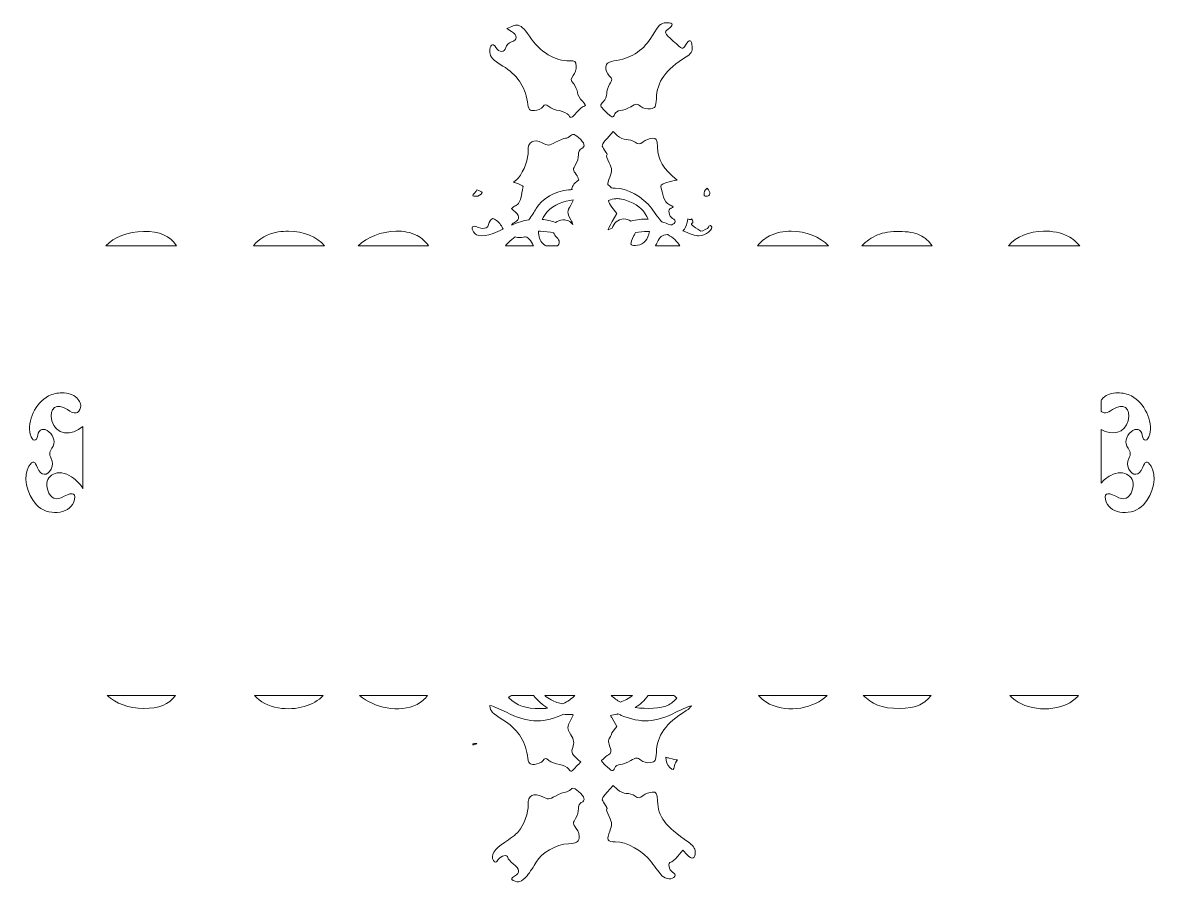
# Model space of a CAD drawing. Header units: centimetres. Extents: x -3.57 to 3.57, y -2.61 to 2.61.
# Drawn here: x -3.21 to 3.21, y -2.45 to 2.43 of the extents above; entities that cross this region are included whole.
import ezdxf

# ---------------------------------------------------------------- set-up
doc = ezdxf.new("R2010")
doc.units = ezdxf.units.CM
doc.header["$MEASUREMENT"] = 0
doc.layers.add('Layer 1', color=7, linetype='Continuous')

msp = doc.modelspace()

# ---------------------------------------------------------------- linework, layer by layer
at = {"layer": 'Layer 1', "color": 25, "lineweight": 13}
for points, knots in [([(-0.41614, 2.4133), (-0.39171, 2.4138), (-0.3715, 2.39532), (-0.34267, 2.35143), (-0.34267, 2.35143), (-0.28334, 2.26108), (-0.19612, 2.2075), (-0.11504, 2.21142), (-0.11504, 2.21142), (-0.08413, 2.21292), (-0.07917, 2.20884), (-0.07785, 2.18161), (-0.07785, 2.18161), (-0.07701, 2.16428), (-0.08428, 2.14044), (-0.09411, 2.12847), (-0.09411, 2.12847), (-0.11048, 2.10852), (-0.11034, 2.1043), (-0.09185, 2.08045), (-0.09185, 2.08045), (-0.08075, 2.06613), (-0.07109, 2.04411), (-0.07047, 2.03137), (-0.07047, 2.03137), (-0.06985, 2.01863), (-0.057, 1.99633), (-0.04217, 1.98199), (-0.04217, 1.98199), (-0.02583, 1.9662), (-0.02103, 1.95578), (-0.03013, 1.95534), (-0.03013, 1.95534), (-0.03839, 1.95494), (-0.05903, 1.93849), (-0.07575, 1.91876), (-0.07575, 1.91876), (-0.10374, 1.88573), (-0.10739, 1.88418), (-0.12031, 1.9028), (-0.12031, 1.9028), (-0.12803, 1.91393), (-0.15177, 1.92594), (-0.17315, 1.92915), (-0.17315, 1.92915), (-0.19453, 1.93236), (-0.22129, 1.94259), (-0.23262, 1.95188), (-0.23262, 1.95188), (-0.25101, 1.96697), (-0.25469, 1.96694), (-0.26725, 1.95022), (-0.26725, 1.95022), (-0.27499, 1.93992), (-0.29579, 1.93061), (-0.31362, 1.92975), (-0.31362, 1.92975), (-0.34319, 1.92832), (-0.34692, 1.93269), (-0.35457, 1.97988), (-0.35457, 1.97988), (-0.36903, 2.06912), (-0.41289, 2.1332), (-0.49292, 2.18207), (-0.49292, 2.18207), (-0.55287, 2.21868), (-0.56515, 2.23146), (-0.56654, 2.26005), (-0.56654, 2.26005), (-0.56862, 2.30308), (-0.55058, 2.3169), (-0.53222, 2.28625), (-0.53222, 2.28625), (-0.51457, 2.2568), (-0.48299, 2.25726), (-0.47667, 2.2873), (-0.47667, 2.2873), (-0.47402, 2.29989), (-0.45942, 2.31424), (-0.444, 2.31892), (-0.444, 2.31892), (-0.40911, 2.32949), (-0.40904, 2.35559), (-0.444, 2.37763), (-0.444, 2.37763), (-0.444, 2.37763), (-0.4705, 2.39449), (-0.4705, 2.39449), (-0.4705, 2.39449), (-0.4705, 2.39449), (-0.44235, 2.40638), (-0.44235, 2.40638), (-0.44235, 2.40638), (-0.43288, 2.41048), (-0.4243, 2.41314), (-0.41615, 2.41331), (-0.41615, 2.41331), (-0.41615, 2.41331), (-0.41614, 2.4133), (-0.41614, 2.4133)], [0, 0, 0, 0, 0.0384615, 0.0384615, 0.0384615, 0.0384615, 0.0769231, 0.0769231, 0.0769231, 0.0769231, 0.1153846, 0.1153846, 0.1153846, 0.1153846, 0.1538462, 0.1538462, 0.1538462, 0.1538462, 0.1923077, 0.1923077, 0.1923077, 0.1923077, 0.2307692, 0.2307692, 0.2307692, 0.2307692, 0.2692308, 0.2692308, 0.2692308, 0.2692308, 0.3076923, 0.3076923, 0.3076923, 0.3076923, 0.3461538, 0.3461538, 0.3461538, 0.3461538, 0.3846154, 0.3846154, 0.3846154, 0.3846154, 0.4230769, 0.4230769, 0.4230769, 0.4230769, 0.4615385, 0.4615385, 0.4615385, 0.4615385, 0.5, 0.5, 0.5, 0.5, 0.5384615, 0.5384615, 0.5384615, 0.5384615, 0.5769231, 0.5769231, 0.5769231, 0.5769231, 0.6153846, 0.6153846, 0.6153846, 0.6153846, 0.6538462, 0.6538462, 0.6538462, 0.6538462, 0.6923077, 0.6923077, 0.6923077, 0.6923077, 0.7307692, 0.7307692, 0.7307692, 0.7307692, 0.7692308, 0.7692308, 0.7692308, 0.7692308, 0.8076923, 0.8076923, 0.8076923, 0.8076923, 0.8461538, 0.8461538, 0.8461538, 0.8461538, 0.8846154, 0.8846154, 0.8846154, 0.8846154, 0.9230769, 0.9230769, 0.9230769, 0.9230769, 1, 1, 1, 1]), ([(0.43837, 2.4273), (0.47264, 2.4273), (0.47458, 2.41333), (0.44304, 2.39011), (0.44304, 2.39011), (0.41941, 2.37272), (0.41981, 2.37174), (0.47195, 2.32297), (0.47195, 2.32297), (0.52471, 2.27363), (0.52513, 2.27349), (0.5409, 2.29994), (0.5409, 2.29994), (0.56298, 2.33696), (0.57709, 2.33381), (0.57914, 2.29151), (0.57914, 2.29151), (0.5805, 2.2635), (0.57301, 2.25089), (0.54527, 2.23385), (0.54527, 2.23385), (0.42789, 2.16175), (0.38015, 2.09469), (0.3762, 1.99629), (0.3762, 1.99629), (0.37439, 1.95117), (0.37052, 1.94461), (0.34233, 1.93983), (0.34233, 1.93983), (0.32448, 1.93681), (0.30073, 1.94259), (0.28813, 1.95293), (0.28813, 1.95293), (0.26761, 1.96977), (0.26295, 1.96955), (0.23092, 1.95097), (0.23092, 1.95097), (0.21168, 1.93981), (0.18481, 1.93025), (0.1713, 1.92959), (0.1713, 1.92959), (0.1578, 1.92894), (0.144, 1.92024), (0.14074, 1.91032), (0.14074, 1.91032), (0.1325, 1.88527), (0.1244, 1.88751), (0.08714, 1.92553), (0.08714, 1.92553), (0.05565, 1.95765), (0.0555, 1.95944), (0.07585, 1.97973), (0.07585, 1.97973), (0.08739, 1.99123), (0.09594, 2.01187), (0.09527, 2.02565), (0.09527, 2.02565), (0.0946, 2.03942), (0.10202, 2.06317), (0.11168, 2.07849), (0.11168, 2.07849), (0.12785, 2.10412), (0.12772, 2.108), (0.10852, 2.12727), (0.10852, 2.12727), (0.09704, 2.13879), (0.08859, 2.16081), (0.09, 2.17605), (0.09, 2.17605), (0.0922, 2.1998), (0.10125, 2.20523), (0.15323, 2.21414), (0.15323, 2.21414), (0.24287, 2.22951), (0.30593, 2.27376), (0.35451, 2.3555), (0.35451, 2.3555), (0.38955, 2.41446), (0.40148, 2.42555), (0.43099, 2.42701), (0.43099, 2.42701), (0.43356, 2.42714), (0.43608, 2.42731), (0.43837, 2.42731), (0.43837, 2.42731), (0.43837, 2.42731), (0.43837, 2.4273), (0.43837, 2.4273)], [0, 0, 0, 0, 0.0434783, 0.0434783, 0.0434783, 0.0434783, 0.0869565, 0.0869565, 0.0869565, 0.0869565, 0.1304348, 0.1304348, 0.1304348, 0.1304348, 0.173913, 0.173913, 0.173913, 0.173913, 0.2173913, 0.2173913, 0.2173913, 0.2173913, 0.2608696, 0.2608696, 0.2608696, 0.2608696, 0.3043478, 0.3043478, 0.3043478, 0.3043478, 0.3478261, 0.3478261, 0.3478261, 0.3478261, 0.3913043, 0.3913043, 0.3913043, 0.3913043, 0.4347826, 0.4347826, 0.4347826, 0.4347826, 0.4782609, 0.4782609, 0.4782609, 0.4782609, 0.5217391, 0.5217391, 0.5217391, 0.5217391, 0.5652174, 0.5652174, 0.5652174, 0.5652174, 0.6086957, 0.6086957, 0.6086957, 0.6086957, 0.6521739, 0.6521739, 0.6521739, 0.6521739, 0.6956522, 0.6956522, 0.6956522, 0.6956522, 0.7391304, 0.7391304, 0.7391304, 0.7391304, 0.7826087, 0.7826087, 0.7826087, 0.7826087, 0.826087, 0.826087, 0.826087, 0.826087, 0.8695652, 0.8695652, 0.8695652, 0.8695652, 0.9130435, 0.9130435, 0.9130435, 0.9130435, 1, 1, 1, 1]), ([(0.13246, 1.81066), (0.13246, 1.81066), (0.1561, 1.78733), (0.1561, 1.78733), (0.1561, 1.78733), (0.16915, 1.77462), (0.19172, 1.76486), (0.20608, 1.76535), (0.20608, 1.76535), (0.22044, 1.76584), (0.24261, 1.75897), (0.25531, 1.7503), (0.25531, 1.7503), (0.27534, 1.73661), (0.2815, 1.73702), (0.30213, 1.75301), (0.30213, 1.75301), (0.3152, 1.76314), (0.33794, 1.77217), (0.35271, 1.77288), (0.35271, 1.77288), (0.37642, 1.77403), (0.38, 1.76803), (0.38237, 1.7238), (0.38237, 1.7238), (0.38644, 1.64782), (0.41181, 1.60136), (0.49468, 1.53592), (0.49468, 1.53592), (0.48446, 1.53584), (0.47093, 1.53273), (0.44952, 1.52674), (0.44952, 1.52674), (0.40775, 1.51505), (0.39702, 1.50723), (0.4027, 1.49257), (0.4027, 1.49257), (0.40674, 1.48214), (0.41314, 1.45855), (0.41685, 1.44018), (0.41685, 1.44018), (0.42101, 1.41956), (0.43409, 1.40268), (0.45148, 1.39607), (0.45148, 1.39607), (0.45844, 1.39342), (0.46549, 1.38902), (0.47165, 1.38403), (0.47165, 1.38403), (0.46548, 1.3791), (0.46023, 1.37588), (0.4575, 1.37575), (0.4575, 1.37575), (0.4385, 1.37483), (0.4473, 1.32969), (0.46849, 1.31914), (0.46849, 1.31914), (0.47943, 1.3137), (0.48487, 1.30322), (0.48068, 1.29565), (0.48068, 1.29565), (0.47597, 1.28713), (0.46644, 1.28264), (0.45539, 1.28165), (0.45539, 1.28165), (0.43881, 1.28899), (0.42272, 1.29511), (0.40721, 1.30002), (0.40721, 1.30002), (0.39618, 1.31157), (0.36979, 1.34551), (0.34789, 1.37635), (0.34789, 1.37635), (0.30379, 1.43846), (0.20541, 1.49375), (0.14375, 1.49077), (0.14375, 1.49077), (0.13363, 1.49028), (0.12542, 1.49072), (0.11906, 1.49228), (0.11906, 1.49228), (0.11773, 1.49873), (0.11309, 1.50281), (0.10461, 1.50749), (0.10461, 1.50749), (0.10392, 1.50787), (0.103, 1.50849), (0.1022, 1.509), (0.1022, 1.509), (0.1008, 1.51871), (0.10428, 1.53268), (0.11229, 1.55191), (0.11229, 1.55191), (0.1274, 1.58819), (0.127, 1.59607), (0.10868, 1.63456), (0.10868, 1.63456), (0.09753, 1.65799), (0.0915, 1.67742), (0.09558, 1.67762), (0.09558, 1.67762), (0.09966, 1.67781), (0.09392, 1.69044), (0.08278, 1.70577), (0.08278, 1.70577), (0.06337, 1.73248), (0.0642, 1.73542), (0.09768, 1.77231), (0.09768, 1.77231), (0.09768, 1.77231), (0.13246, 1.8107), (0.13246, 1.8107), (0.13246, 1.8107), (0.13246, 1.8107), (0.13246, 1.81066), (0.13246, 1.81066)], [0, 0, 0, 0, 0.0333333, 0.0333333, 0.0333333, 0.0333333, 0.0666667, 0.0666667, 0.0666667, 0.0666667, 0.1, 0.1, 0.1, 0.1, 0.1333333, 0.1333333, 0.1333333, 0.1333333, 0.1666667, 0.1666667, 0.1666667, 0.1666667, 0.2, 0.2, 0.2, 0.2, 0.2333333, 0.2333333, 0.2333333, 0.2333333, 0.2666667, 0.2666667, 0.2666667, 0.2666667, 0.3, 0.3, 0.3, 0.3, 0.3333333, 0.3333333, 0.3333333, 0.3333333, 0.3666667, 0.3666667, 0.3666667, 0.3666667, 0.4, 0.4, 0.4, 0.4, 0.4333333, 0.4333333, 0.4333333, 0.4333333, 0.4666667, 0.4666667, 0.4666667, 0.4666667, 0.5, 0.5, 0.5, 0.5, 0.5333333, 0.5333333, 0.5333333, 0.5333333, 0.5666667, 0.5666667, 0.5666667, 0.5666667, 0.6, 0.6, 0.6, 0.6, 0.6333333, 0.6333333, 0.6333333, 0.6333333, 0.6666667, 0.6666667, 0.6666667, 0.6666667, 0.7, 0.7, 0.7, 0.7, 0.7333333, 0.7333333, 0.7333333, 0.7333333, 0.7666667, 0.7666667, 0.7666667, 0.7666667, 0.8, 0.8, 0.8, 0.8, 0.8333333, 0.8333333, 0.8333333, 0.8333333, 0.8666667, 0.8666667, 0.8666667, 0.8666667, 0.9, 0.9, 0.9, 0.9, 0.9333333, 0.9333333, 0.9333333, 0.9333333, 1, 1, 1, 1]), ([(-0.09607, 1.79485), (-0.08849, 1.79504), (-0.0791, 1.78907), (-0.06415, 1.77633), (-0.06415, 1.77633), (-0.02895, 1.74633), (-0.02389, 1.72472), (-0.04925, 1.71355), (-0.04925, 1.71355), (-0.0588, 1.70934), (-0.06593, 1.69345), (-0.06521, 1.67847), (-0.06521, 1.67847), (-0.06449, 1.66349), (-0.07158, 1.63887), (-0.08117, 1.62367), (-0.08117, 1.62367), (-0.09713, 1.59835), (-0.09696, 1.59377), (-0.07756, 1.56706), (-0.07756, 1.56706), (-0.07134, 1.5585), (-0.06658, 1.54817), (-0.06371, 1.538), (-0.06371, 1.538), (-0.09544, 1.51003), (-0.104, 1.49891), (-0.1015, 1.4823), (-0.1015, 1.4823), (-0.10734, 1.48162), (-0.11374, 1.48114), (-0.12152, 1.48064), (-0.12152, 1.48064), (-0.1924, 1.47614), (-0.27674, 1.42773), (-0.30489, 1.37511), (-0.30489, 1.37511), (-0.31462, 1.35693), (-0.33181, 1.33109), (-0.34674, 1.31158), (-0.34674, 1.31158), (-0.37738, 1.30656), (-0.40895, 1.2963), (-0.44324, 1.28102), (-0.44324, 1.28102), (-0.44367, 1.28519), (-0.4384, 1.28975), (-0.42683, 1.29668), (-0.42683, 1.29668), (-0.39461, 1.31598), (-0.39686, 1.33612), (-0.43451, 1.36578), (-0.43451, 1.36578), (-0.43792, 1.36847), (-0.44105, 1.37137), (-0.44415, 1.37421), (-0.44415, 1.37421), (-0.43732, 1.38128), (-0.42957, 1.38729), (-0.42232, 1.39047), (-0.42232, 1.39047), (-0.40477, 1.39817), (-0.39353, 1.41638), (-0.38845, 1.44647), (-0.38845, 1.44647), (-0.38431, 1.47097), (-0.38004, 1.49493), (-0.37897, 1.49961), (-0.37897, 1.49961), (-0.3779, 1.50429), (-0.40055, 1.51457), (-0.42895, 1.52279), (-0.42895, 1.52279), (-0.43028, 1.52317), (-0.43129, 1.52348), (-0.43256, 1.52384), (-0.43256, 1.52384), (-0.42089, 1.53334), (-0.41098, 1.54245), (-0.40516, 1.54928), (-0.40516, 1.54928), (-0.37351, 1.58642), (-0.34804, 1.65764), (-0.35021, 1.70254), (-0.35021, 1.70254), (-0.35262, 1.75235), (-0.31745, 1.77175), (-0.27042, 1.74695), (-0.27042, 1.74695), (-0.23769, 1.72969), (-0.23252, 1.7301), (-0.19484, 1.75026), (-0.19484, 1.75026), (-0.17267, 1.76213), (-0.14746, 1.77225), (-0.13838, 1.77269), (-0.13838, 1.77269), (-0.1293, 1.77313), (-0.11575, 1.77982), (-0.10842, 1.7879), (-0.10842, 1.7879), (-0.10457, 1.79215), (-0.10062, 1.79471), (-0.09608, 1.79483), (-0.09608, 1.79483), (-0.09608, 1.79483), (-0.09607, 1.79485), (-0.09607, 1.79485)], [0, 0, 0, 0, 0.0357143, 0.0357143, 0.0357143, 0.0357143, 0.0714286, 0.0714286, 0.0714286, 0.0714286, 0.1071429, 0.1071429, 0.1071429, 0.1071429, 0.1428571, 0.1428571, 0.1428571, 0.1428571, 0.1785714, 0.1785714, 0.1785714, 0.1785714, 0.2142857, 0.2142857, 0.2142857, 0.2142857, 0.25, 0.25, 0.25, 0.25, 0.2857143, 0.2857143, 0.2857143, 0.2857143, 0.3214286, 0.3214286, 0.3214286, 0.3214286, 0.3571429, 0.3571429, 0.3571429, 0.3571429, 0.3928571, 0.3928571, 0.3928571, 0.3928571, 0.4285714, 0.4285714, 0.4285714, 0.4285714, 0.4642857, 0.4642857, 0.4642857, 0.4642857, 0.5, 0.5, 0.5, 0.5, 0.5357143, 0.5357143, 0.5357143, 0.5357143, 0.5714286, 0.5714286, 0.5714286, 0.5714286, 0.6071429, 0.6071429, 0.6071429, 0.6071429, 0.6428571, 0.6428571, 0.6428571, 0.6428571, 0.6785714, 0.6785714, 0.6785714, 0.6785714, 0.7142857, 0.7142857, 0.7142857, 0.7142857, 0.75, 0.75, 0.75, 0.75, 0.7857143, 0.7857143, 0.7857143, 0.7857143, 0.8214286, 0.8214286, 0.8214286, 0.8214286, 0.8571429, 0.8571429, 0.8571429, 0.8571429, 0.8928571, 0.8928571, 0.8928571, 0.8928571, 0.9285714, 0.9285714, 0.9285714, 0.9285714, 1, 1, 1, 1]), ([(-0.6397, 1.48081), (-0.62449, 1.47526), (-0.61509, 1.47117), (-0.60974, 1.4656), (-0.60974, 1.4656), (-0.61844, 1.45209), (-0.6312, 1.44407), (-0.64467, 1.44407), (-0.64467, 1.44407), (-0.66883, 1.44407), (-0.66906, 1.44545), (-0.65069, 1.46575), (-0.65069, 1.46575), (-0.64666, 1.47021), (-0.64285, 1.47548), (-0.6397, 1.4808), (-0.6397, 1.4808), (-0.6397, 1.4808), (-0.6397, 1.48081), (-0.6397, 1.48081)], [0, 0, 0, 0, 0.1666667, 0.1666667, 0.1666667, 0.1666667, 0.3333333, 0.3333333, 0.3333333, 0.3333333, 0.5, 0.5, 0.5, 0.5, 0.6666667, 0.6666667, 0.6666667, 0.6666667, 1, 1, 1, 1]), ([(0.6642, 1.48939), (0.68636, 1.46932), (0.6836, 1.44408), (0.65818, 1.44408), (0.65818, 1.44408), (0.6544, 1.44408), (0.65028, 1.44551), (0.64614, 1.44784), (0.64614, 1.44784), (0.64572, 1.46895), (0.64899, 1.47853), (0.66421, 1.48939), (0.66421, 1.48939), (0.66421, 1.48939), (0.6642, 1.48939), (0.6642, 1.48939)], [0, 0, 0, 0, 0.2, 0.2, 0.2, 0.2, 0.4, 0.4, 0.4, 0.4, 0.6, 0.6, 0.6, 0.6, 1, 1, 1, 1]), ([(-0.09426, 1.4233), (-0.09686, 1.41473), (-0.10152, 1.40532), (-0.10841, 1.39364), (-0.10841, 1.39364), (-0.13099, 1.35537), (-0.13081, 1.35427), (-0.10796, 1.31024), (-0.10796, 1.31024), (-0.10326, 1.30118), (-0.0992, 1.29239), (-0.09607, 1.2848), (-0.09607, 1.2848), (-0.11029, 1.3022), (-0.13012, 1.31181), (-0.15313, 1.31069), (-0.15313, 1.31069), (-0.17063, 1.30984), (-0.18458, 1.30418), (-0.19438, 1.29548), (-0.19438, 1.29548), (-0.22106, 1.30465), (-0.2463, 1.31084), (-0.27101, 1.31355), (-0.27101, 1.31355), (-0.26325, 1.32835), (-0.25341, 1.34298), (-0.24135, 1.35691), (-0.24135, 1.35691), (-0.20803, 1.3954), (-0.14507, 1.42066), (-0.09426, 1.4233)], [0, 0, 0, 0, 0.1111111, 0.1111111, 0.1111111, 0.1111111, 0.2222222, 0.2222222, 0.2222222, 0.2222222, 0.3333333, 0.3333333, 0.3333333, 0.3333333, 0.4444444, 0.4444444, 0.4444444, 0.4444444, 0.5555556, 0.5555556, 0.5555556, 0.5555556, 0.6666667, 0.6666667, 0.6666667, 0.6666667, 0.7777778, 0.7777778, 0.7777778, 0.7777778, 1, 1, 1, 1]), ([(0.15595, 1.43082), (0.17606, 1.43028), (0.19837, 1.42431), (0.22671, 1.41306), (0.22671, 1.41306), (0.27615, 1.39343), (0.31259, 1.35667), (0.32908, 1.31475), (0.32908, 1.31475), (0.29698, 1.31639), (0.26505, 1.31242), (0.23107, 1.30286), (0.23107, 1.30286), (0.21975, 1.31201), (0.20698, 1.31634), (0.19283, 1.31566), (0.19283, 1.31566), (0.15614, 1.31388), (0.13385, 1.29204), (0.12569, 1.26312), (0.12569, 1.26312), (0.11295, 1.25815), (0.1044, 1.25514), (0.10341, 1.25514), (0.10341, 1.25514), (0.10137, 1.25514), (0.11122, 1.27554), (0.12539, 1.30076), (0.12539, 1.30076), (0.12539, 1.30076), (0.15143, 1.34683), (0.15143, 1.34683), (0.15143, 1.34683), (0.15143, 1.34683), (0.12463, 1.38266), (0.12463, 1.38266), (0.12463, 1.38266), (0.11272, 1.39877), (0.10656, 1.409), (0.10491, 1.41969), (0.10491, 1.41969), (0.11938, 1.4262), (0.13301, 1.42994), (0.14752, 1.43068), (0.14752, 1.43068), (0.15032, 1.43081), (0.15308, 1.43092), (0.15595, 1.43084), (0.15595, 1.43084), (0.15595, 1.43084), (0.15595, 1.43082), (0.15595, 1.43082)], [0, 0, 0, 0, 0.0714286, 0.0714286, 0.0714286, 0.0714286, 0.1428571, 0.1428571, 0.1428571, 0.1428571, 0.2142857, 0.2142857, 0.2142857, 0.2142857, 0.2857143, 0.2857143, 0.2857143, 0.2857143, 0.3571429, 0.3571429, 0.3571429, 0.3571429, 0.4285714, 0.4285714, 0.4285714, 0.4285714, 0.5, 0.5, 0.5, 0.5, 0.5714286, 0.5714286, 0.5714286, 0.5714286, 0.6428571, 0.6428571, 0.6428571, 0.6428571, 0.7142857, 0.7142857, 0.7142857, 0.7142857, 0.7857143, 0.7857143, 0.7857143, 0.7857143, 0.8571429, 0.8571429, 0.8571429, 0.8571429, 1, 1, 1, 1]), ([(-0.55012, 1.31882), (-0.54684, 1.31706), (-0.54354, 1.31555), (-0.54003, 1.31415), (-0.54003, 1.31415), (-0.52507, 1.30819), (-0.50616, 1.28804), (-0.49803, 1.26929), (-0.49803, 1.26929), (-0.49633, 1.26537), (-0.49405, 1.26156), (-0.49141, 1.25785), (-0.49141, 1.25785), (-0.57531, 1.21774), (-0.62822, 1.20979), (-0.65219, 1.23376), (-0.65219, 1.23376), (-0.67449, 1.25606), (-0.67019, 1.28276), (-0.64587, 1.27245), (-0.64587, 1.27245), (-0.6063, 1.25567), (-0.57873, 1.26036), (-0.57391, 1.28464), (-0.57391, 1.28464), (-0.57048, 1.30192), (-0.56347, 1.31268), (-0.55012, 1.31881), (-0.55012, 1.31881), (-0.55012, 1.31881), (-0.55012, 1.31882), (-0.55012, 1.31882)], [0, 0, 0, 0, 0.1111111, 0.1111111, 0.1111111, 0.1111111, 0.2222222, 0.2222222, 0.2222222, 0.2222222, 0.3333333, 0.3333333, 0.3333333, 0.3333333, 0.4444444, 0.4444444, 0.4444444, 0.4444444, 0.5555556, 0.5555556, 0.5555556, 0.5555556, 0.6666667, 0.6666667, 0.6666667, 0.6666667, 0.7777778, 0.7777778, 0.7777778, 0.7777778, 1, 1, 1, 1]), ([(0.57537, 1.31626), (0.60734, 1.27408), (0.52675, 1.3088), (0.62851, 1.24716), (0.62851, 1.24716), (0.63966, 1.24716), (0.66867, 1.26147), (0.67157, 1.26959), (0.67157, 1.26959), (0.67447, 1.27771), (0.68099, 1.28074), (0.68617, 1.27591), (0.68617, 1.27591), (0.70362, 1.25963), (0.6537, 1.21961), (0.61601, 1.21961), (0.61601, 1.21961), (0.60099, 1.21961), (0.56475, 1.23153), (0.52598, 1.24836), (0.52598, 1.24836), (0.53926, 1.25934), (0.54693, 1.27539), (0.55082, 1.29834), (0.55082, 1.29834), (0.55199, 1.30525), (0.55334, 1.31095), (0.55519, 1.31565), (0.55519, 1.31565), (0.56854, 1.31204), (0.57863, 1.31097), (0.57536, 1.31625), (0.57536, 1.31625), (0.57536, 1.31625), (0.57537, 1.31626), (0.57537, 1.31626)], [0, 0, 0, 0, 0.1, 0.1, 0.1, 0.1, 0.2, 0.2, 0.2, 0.2, 0.3, 0.3, 0.3, 0.3, 0.4, 0.4, 0.4, 0.4, 0.5, 0.5, 0.5, 0.5, 0.6, 0.6, 0.6, 0.6, 0.7, 0.7, 0.7, 0.7, 0.8, 0.8, 0.8, 0.8, 1, 1, 1, 1]), ([(-2.52832, 1.24519), (-2.43685, 1.24571), (-2.37887, 1.22072), (-2.34104, 1.16374), (-2.34104, 1.16374), (-2.34104, 1.16374), (-2.7427, 1.16374), (-2.7427, 1.16374), (-2.7427, 1.16374), (-2.69492, 1.21311), (-2.61637, 1.24468), (-2.52832, 1.24519)], [0, 0, 0, 0, 0.25, 0.25, 0.25, 0.25, 0.5, 0.5, 0.5, 0.5, 1, 1, 1, 1]), ([(-1.70814, 1.24655), (-1.62128, 1.24642), (-1.5453, 1.21426), (-1.5037, 1.16375), (-1.5037, 1.16375), (-1.5037, 1.16375), (-1.90611, 1.16375), (-1.90611, 1.16375), (-1.90611, 1.16375), (-1.87501, 1.20396), (-1.82576, 1.23253), (-1.76565, 1.24203), (-1.76565, 1.24203), (-1.74612, 1.24512), (-1.7269, 1.24658), (-1.70814, 1.24655)], [0, 0, 0, 0, 0.2, 0.2, 0.2, 0.2, 0.4, 0.4, 0.4, 0.4, 0.6, 0.6, 0.6, 0.6, 1, 1, 1, 1]), ([(-1.09992, 1.24701), (-1.05708, 1.24813), (-1.01508, 1.24052), (-0.97903, 1.22202), (-0.97903, 1.22202), (-0.95145, 1.20787), (-0.93005, 1.18727), (-0.91475, 1.16376), (-0.91475, 1.16376), (-0.91475, 1.16376), (-1.3137, 1.16376), (-1.3137, 1.16376), (-1.3137, 1.16376), (-1.26285, 1.2123), (-1.18001, 1.24492), (-1.09992, 1.24701)], [0, 0, 0, 0, 0.2, 0.2, 0.2, 0.2, 0.4, 0.4, 0.4, 0.4, 0.6, 0.6, 0.6, 0.6, 1, 1, 1, 1]), ([(-0.28004, 1.24595), (-0.2543, 1.24606), (-0.22933, 1.24294), (-0.20567, 1.23707), (-0.20567, 1.23707), (-0.20212, 1.22884), (-0.19667, 1.22056), (-0.18896, 1.21283), (-0.18896, 1.21283), (-0.16867, 1.19248), (-0.17121, 1.17422), (-0.18459, 1.16375), (-0.18459, 1.16375), (-0.18459, 1.16375), (-0.24948, 1.16375), (-0.24948, 1.16375), (-0.24948, 1.16375), (-0.25502, 1.16677), (-0.26041, 1.17049), (-0.26559, 1.17519), (-0.26559, 1.17519), (-0.28429, 1.19216), (-0.29241, 1.21742), (-0.29088, 1.2458), (-0.29088, 1.2458), (-0.28731, 1.24588), (-0.28377, 1.24593), (-0.28004, 1.24596), (-0.28004, 1.24596), (-0.28004, 1.24596), (-0.28004, 1.24595), (-0.28004, 1.24595)], [0, 0, 0, 0, 0.1111111, 0.1111111, 0.1111111, 0.1111111, 0.2222222, 0.2222222, 0.2222222, 0.2222222, 0.3333333, 0.3333333, 0.3333333, 0.3333333, 0.4444444, 0.4444444, 0.4444444, 0.4444444, 0.5555556, 0.5555556, 0.5555556, 0.5555556, 0.6666667, 0.6666667, 0.6666667, 0.6666667, 0.7777778, 0.7777778, 0.7777778, 0.7777778, 1, 1, 1, 1]), ([(0.32637, 1.24474), (0.32999, 1.24476), (0.33361, 1.24463), (0.33721, 1.24458), (0.33721, 1.24458), (0.33637, 1.23938), (0.33527, 1.23422), (0.33375, 1.22907), (0.33375, 1.22907), (0.32184, 1.18872), (0.29531, 1.16684), (0.25607, 1.16494), (0.25607, 1.16494), (0.22647, 1.16351), (0.2251, 1.17465), (0.24899, 1.2214), (0.24899, 1.2214), (0.25278, 1.22881), (0.25562, 1.23453), (0.25772, 1.23962), (0.25772, 1.23962), (0.27918, 1.24284), (0.30291, 1.24458), (0.32637, 1.24474)], [0, 0, 0, 0, 0.1428571, 0.1428571, 0.1428571, 0.1428571, 0.2857143, 0.2857143, 0.2857143, 0.2857143, 0.4285714, 0.4285714, 0.4285714, 0.4285714, 0.5714286, 0.5714286, 0.5714286, 0.5714286, 0.7142857, 0.7142857, 0.7142857, 0.7142857, 1, 1, 1, 1]), ([(0.43958, 1.22712), (0.43985, 1.22714), (0.44021, 1.2271), (0.44048, 1.22712), (0.44048, 1.22712), (0.47026, 1.21143), (0.49338, 1.18905), (0.50973, 1.16374), (0.50973, 1.16374), (0.50973, 1.16374), (0.37062, 1.16374), (0.37062, 1.16374), (0.37062, 1.16374), (0.37447, 1.1702), (0.37812, 1.17689), (0.38131, 1.18331), (0.38131, 1.18331), (0.39789, 1.21668), (0.40532, 1.22402), (0.43957, 1.22712), (0.43957, 1.22712), (0.43957, 1.22712), (0.43958, 1.22712), (0.43958, 1.22712)], [0, 0, 0, 0, 0.1428571, 0.1428571, 0.1428571, 0.1428571, 0.2857143, 0.2857143, 0.2857143, 0.2857143, 0.4285714, 0.4285714, 0.4285714, 0.4285714, 0.5714286, 0.5714286, 0.5714286, 0.5714286, 0.7142857, 0.7142857, 0.7142857, 0.7142857, 1, 1, 1, 1]), ([(1.14008, 1.24701), (1.22298, 1.2472), (1.30457, 1.21487), (1.35055, 1.16376), (1.35055, 1.16376), (1.35055, 1.16376), (0.94919, 1.16376), (0.94919, 1.16376), (0.94919, 1.16376), (0.96663, 1.18649), (0.98945, 1.2064), (1.01769, 1.22006), (1.01769, 1.22006), (1.05591, 1.23856), (1.09815, 1.24691), (1.14009, 1.24701), (1.14009, 1.24701), (1.14009, 1.24701), (1.14008, 1.24701), (1.14008, 1.24701)], [0, 0, 0, 0, 0.1666667, 0.1666667, 0.1666667, 0.1666667, 0.3333333, 0.3333333, 0.3333333, 0.3333333, 0.5, 0.5, 0.5, 0.5, 0.6666667, 0.6666667, 0.6666667, 0.6666667, 1, 1, 1, 1]), ([(1.75236, 1.24535), (1.79726, 1.24498), (1.84113, 1.2378), (1.86934, 1.22397), (1.86934, 1.22397), (1.89894, 1.20946), (1.92179, 1.1881), (1.93799, 1.16375), (1.93799, 1.16375), (1.93799, 1.16375), (1.54039, 1.16375), (1.54039, 1.16375), (1.54039, 1.16375), (1.56405, 1.1892), (1.59476, 1.21137), (1.62966, 1.22593), (1.62966, 1.22593), (1.66165, 1.23927), (1.70746, 1.24572), (1.75236, 1.24535)], [0, 0, 0, 0, 0.1666667, 0.1666667, 0.1666667, 0.1666667, 0.3333333, 0.3333333, 0.3333333, 0.3333333, 0.5, 0.5, 0.5, 0.5, 0.6666667, 0.6666667, 0.6666667, 0.6666667, 1, 1, 1, 1]), ([(2.56878, 1.24731), (2.61782, 1.24829), (2.66769, 1.23867), (2.70999, 1.2169), (2.70999, 1.2169), (2.73379, 1.20466), (2.75659, 1.18543), (2.77503, 1.16376), (2.77503, 1.16376), (2.77503, 1.16376), (2.37171, 1.16376), (2.37171, 1.16376), (2.37171, 1.16376), (2.4116, 1.21589), (2.48908, 1.24572), (2.56878, 1.24731)], [0, 0, 0, 0, 0.2, 0.2, 0.2, 0.2, 0.4, 0.4, 0.4, 0.4, 0.6, 0.6, 0.6, 0.6, 1, 1, 1, 1]), ([(-0.36615, 1.21478), (-0.35264, 1.21512), (-0.34281, 1.20446), (-0.32595, 1.17504), (-0.32595, 1.17504), (-0.32369, 1.1711), (-0.32136, 1.16738), (-0.31902, 1.16375), (-0.31902, 1.16375), (-0.31902, 1.16375), (-0.4792, 1.16375), (-0.4792, 1.16375), (-0.4792, 1.16375), (-0.47426, 1.16962), (-0.4691, 1.17542), (-0.46324, 1.18106), (-0.46324, 1.18106), (-0.4495, 1.19431), (-0.43625, 1.20502), (-0.42259, 1.21373), (-0.42259, 1.21373), (-0.40606, 1.2094), (-0.38961, 1.20862), (-0.37622, 1.21283), (-0.37622, 1.21283), (-0.37258, 1.21397), (-0.36925, 1.21471), (-0.36613, 1.21479), (-0.36613, 1.21479), (-0.36613, 1.21479), (-0.36615, 1.21478), (-0.36615, 1.21478)], [0, 0, 0, 0, 0.1111111, 0.1111111, 0.1111111, 0.1111111, 0.2222222, 0.2222222, 0.2222222, 0.2222222, 0.3333333, 0.3333333, 0.3333333, 0.3333333, 0.4444444, 0.4444444, 0.4444444, 0.4444444, 0.5555556, 0.5555556, 0.5555556, 0.5555556, 0.6666667, 0.6666667, 0.6666667, 0.6666667, 0.7777778, 0.7777778, 0.7777778, 0.7777778, 1, 1, 1, 1]), ([(-2.99005, 0.33121), (-2.95692, 0.33121), (-2.92576, 0.32157), (-2.90695, 0.30276), (-2.90695, 0.30276), (-2.88751, 0.28332), (-2.88091, 0.26641), (-2.88557, 0.24856), (-2.88557, 0.24856), (-2.89539, 0.211), (-2.91869, 0.20716), (-2.95949, 0.23622), (-2.95949, 0.23622), (-3.01856, 0.27828), (-3.06576, 0.24459), (-3.04786, 0.17329), (-3.04786, 0.17329), (-3.02785, 0.09358), (-2.93573, 0.08298), (-2.87232, 0.14137), (-2.87232, 0.14137), (-2.87232, 0.14137), (-2.87232, -0.21272), (-2.87232, -0.21272), (-2.87232, -0.21272), (-2.88804, -0.18256), (-2.91482, -0.15529), (-2.94925, -0.13669), (-2.94925, -0.13669), (-3.02551, -0.0955), (-3.09813, -0.14541), (-3.07134, -0.22055), (-3.07134, -0.22055), (-3.05346, -0.27071), (-3.02605, -0.28069), (-2.97755, -0.25457), (-2.97755, -0.25457), (-2.92638, -0.22701), (-2.90569, -0.23979), (-2.92395, -0.28784), (-2.92395, -0.28784), (-2.95068, -0.35814), (-3.07459, -0.36763), (-3.13442, -0.30395), (-3.13442, -0.30395), (-3.1916, -0.24308), (-3.21293, -0.13523), (-3.17778, -0.08505), (-3.17778, -0.08505), (-3.15343, -0.05029), (-3.14483, -0.0519), (-3.12885, -0.09423), (-3.12885, -0.09423), (-3.11189, -0.13916), (-3.07142, -0.14239), (-3.05222, -0.10025), (-3.05222, -0.10025), (-3.04212, -0.07808), (-3.04226, -0.06315), (-3.05252, -0.04063), (-3.05252, -0.04063), (-3.06355, -0.01642), (-3.06261, -0.00519), (-3.04755, 0.01778), (-3.04755, 0.01778), (-3.02665, 0.04967), (-3.03263, 0.08195), (-3.06486, 0.11112), (-3.06486, 0.11112), (-3.09117, 0.13493), (-3.12254, 0.12521), (-3.12749, 0.0917), (-3.12749, 0.0917), (-3.13345, 0.05136), (-3.15871, 0.05438), (-3.16994, 0.09682), (-3.16994, 0.09682), (-3.1895, 0.17074), (-3.13939, 0.27547), (-3.06621, 0.31331), (-3.06621, 0.31331), (-3.04278, 0.32543), (-3.0158, 0.33122), (-2.99003, 0.33123), (-2.99003, 0.33123), (-2.99003, 0.33123), (-2.99005, 0.33121), (-2.99005, 0.33121)], [0, 0, 0, 0, 0.0434783, 0.0434783, 0.0434783, 0.0434783, 0.0869565, 0.0869565, 0.0869565, 0.0869565, 0.1304348, 0.1304348, 0.1304348, 0.1304348, 0.173913, 0.173913, 0.173913, 0.173913, 0.2173913, 0.2173913, 0.2173913, 0.2173913, 0.2608696, 0.2608696, 0.2608696, 0.2608696, 0.3043478, 0.3043478, 0.3043478, 0.3043478, 0.3478261, 0.3478261, 0.3478261, 0.3478261, 0.3913043, 0.3913043, 0.3913043, 0.3913043, 0.4347826, 0.4347826, 0.4347826, 0.4347826, 0.4782609, 0.4782609, 0.4782609, 0.4782609, 0.5217391, 0.5217391, 0.5217391, 0.5217391, 0.5652174, 0.5652174, 0.5652174, 0.5652174, 0.6086957, 0.6086957, 0.6086957, 0.6086957, 0.6521739, 0.6521739, 0.6521739, 0.6521739, 0.6956522, 0.6956522, 0.6956522, 0.6956522, 0.7391304, 0.7391304, 0.7391304, 0.7391304, 0.7826087, 0.7826087, 0.7826087, 0.7826087, 0.826087, 0.826087, 0.826087, 0.826087, 0.8695652, 0.8695652, 0.8695652, 0.8695652, 0.9130435, 0.9130435, 0.9130435, 0.9130435, 1, 1, 1, 1]), ([(2.99061, 0.33121), (3.01637, 0.33121), (3.04336, 0.32541), (3.06679, 0.31329), (3.06679, 0.31329), (3.13996, 0.27545), (3.19023, 0.17072), (3.17067, 0.0968), (3.17067, 0.0968), (3.15944, 0.05436), (3.13418, 0.05134), (3.12822, 0.09168), (3.12822, 0.09168), (3.12327, 0.12519), (3.09175, 0.13491), (3.06544, 0.1111), (3.06544, 0.1111), (3.0332, 0.08193), (3.02723, 0.04965), (3.04813, 0.01776), (3.04813, 0.01776), (3.06318, -0.00522), (3.06413, -0.01645), (3.0531, -0.04065), (3.0531, -0.04065), (3.04284, -0.06317), (3.04285, -0.0781), (3.05294, -0.10027), (3.05294, -0.10027), (3.07214, -0.14241), (3.11261, -0.13917), (3.12957, -0.09425), (3.12957, -0.09425), (3.14555, -0.05191), (3.15415, -0.05031), (3.1785, -0.08507), (3.1785, -0.08507), (3.21365, -0.13525), (3.19218, -0.2431), (3.13499, -0.30397), (3.13499, -0.30397), (3.07517, -0.36765), (2.9514, -0.35816), (2.92467, -0.28786), (2.92467, -0.28786), (2.9064, -0.23981), (2.92695, -0.22703), (2.97811, -0.25459), (2.97811, -0.25459), (3.02661, -0.28071), (3.05402, -0.27073), (3.0719, -0.22057), (3.0719, -0.22057), (3.09868, -0.14543), (3.02607, -0.09553), (2.94981, -0.13671), (2.94981, -0.13671), (2.92832, -0.14832), (2.90987, -0.16341), (2.89516, -0.18037), (2.89516, -0.18037), (2.89516, -0.18037), (2.89516, 0.12434), (2.89516, 0.12434), (2.89516, 0.12434), (2.95608, 0.08617), (3.0308, 0.10246), (3.04857, 0.17327), (3.04857, 0.17327), (3.06646, 0.24457), (3.01927, 0.27826), (2.9602, 0.2362), (2.9602, 0.2362), (2.92878, 0.21383), (2.90767, 0.21104), (2.89516, 0.22807), (2.89516, 0.22807), (2.89516, 0.22807), (2.89516, 0.28814), (2.89516, 0.28814), (2.89516, 0.28814), (2.8985, 0.29288), (2.90263, 0.29772), (2.90766, 0.30274), (2.90766, 0.30274), (2.92647, 0.32155), (2.95749, 0.3312), (2.99061, 0.33119), (2.99061, 0.33119), (2.99061, 0.33119), (2.99061, 0.33121), (2.99061, 0.33121)], [0, 0, 0, 0, 0.0416667, 0.0416667, 0.0416667, 0.0416667, 0.0833333, 0.0833333, 0.0833333, 0.0833333, 0.125, 0.125, 0.125, 0.125, 0.1666667, 0.1666667, 0.1666667, 0.1666667, 0.2083333, 0.2083333, 0.2083333, 0.2083333, 0.25, 0.25, 0.25, 0.25, 0.2916667, 0.2916667, 0.2916667, 0.2916667, 0.3333333, 0.3333333, 0.3333333, 0.3333333, 0.375, 0.375, 0.375, 0.375, 0.4166667, 0.4166667, 0.4166667, 0.4166667, 0.4583333, 0.4583333, 0.4583333, 0.4583333, 0.5, 0.5, 0.5, 0.5, 0.5416667, 0.5416667, 0.5416667, 0.5416667, 0.5833333, 0.5833333, 0.5833333, 0.5833333, 0.625, 0.625, 0.625, 0.625, 0.6666667, 0.6666667, 0.6666667, 0.6666667, 0.7083333, 0.7083333, 0.7083333, 0.7083333, 0.75, 0.75, 0.75, 0.75, 0.7916667, 0.7916667, 0.7916667, 0.7916667, 0.8333333, 0.8333333, 0.8333333, 0.8333333, 0.875, 0.875, 0.875, 0.875, 0.9166667, 0.9166667, 0.9166667, 0.9166667, 1, 1, 1, 1]), ([(-2.73457, -1.38293), (-2.73457, -1.38293), (-2.34676, -1.38293), (-2.34676, -1.38293), (-2.34676, -1.38293), (-2.38465, -1.43422), (-2.44128, -1.4569), (-2.52832, -1.4564), (-2.52832, -1.4564), (-2.61153, -1.45592), (-2.68629, -1.42771), (-2.73457, -1.38293)], [0, 0, 0, 0, 0.25, 0.25, 0.25, 0.25, 0.5, 0.5, 0.5, 0.5, 1, 1, 1, 1]), ([(-1.89963, -1.38293), (-1.89963, -1.38293), (-1.51061, -1.38293), (-1.51061, -1.38293), (-1.51061, -1.38293), (-1.56317, -1.43936), (-1.66051, -1.46985), (-1.76564, -1.45324), (-1.76564, -1.45324), (-1.82172, -1.44438), (-1.86837, -1.41897), (-1.89963, -1.38293)], [0, 0, 0, 0, 0.25, 0.25, 0.25, 0.25, 0.5, 0.5, 0.5, 0.5, 1, 1, 1, 1]), ([(-1.30482, -1.38293), (-1.30482, -1.38293), (-0.92032, -1.38293), (-0.92032, -1.38293), (-0.92032, -1.38293), (-0.9351, -1.40308), (-0.95464, -1.42069), (-0.97903, -1.43321), (-0.97903, -1.43321), (-1.07873, -1.48438), (-1.22451, -1.45205), (-1.30482, -1.38293)], [0, 0, 0, 0, 0.25, 0.25, 0.25, 0.25, 0.5, 0.5, 0.5, 0.5, 1, 1, 1, 1]), ([(-0.44158, -1.38293), (-0.44158, -1.38293), (-0.31949, -1.38293), (-0.31949, -1.38293), (-0.31949, -1.38293), (-0.29555, -1.41245), (-0.26844, -1.43669), (-0.23985, -1.45474), (-0.23985, -1.45474), (-0.25302, -1.45644), (-0.2664, -1.45736), (-0.28005, -1.4573), (-0.28005, -1.4573), (-0.36773, -1.45694), (-0.41136, -1.44185), (-0.46176, -1.39377), (-0.46176, -1.39377), (-0.45645, -1.38938), (-0.45034, -1.38576), (-0.444, -1.38383), (-0.444, -1.38383), (-0.44315, -1.38357), (-0.4424, -1.3832), (-0.44159, -1.38293), (-0.44159, -1.38293), (-0.44159, -1.38293), (-0.44158, -1.38293), (-0.44158, -1.38293)], [0, 0, 0, 0, 0.125, 0.125, 0.125, 0.125, 0.25, 0.25, 0.25, 0.25, 0.375, 0.375, 0.375, 0.375, 0.5, 0.5, 0.5, 0.5, 0.625, 0.625, 0.625, 0.625, 0.75, 0.75, 0.75, 0.75, 1, 1, 1, 1]), ([(-0.25625, -1.38293), (-0.25625, -1.38293), (-0.08508, -1.38293), (-0.08508, -1.38293), (-0.08508, -1.38293), (-0.10336, -1.40132), (-0.12645, -1.41726), (-0.15283, -1.4296), (-0.15283, -1.4296), (-0.17562, -1.42612), (-0.1988, -1.41899), (-0.21967, -1.40807), (-0.21967, -1.40807), (-0.23328, -1.40095), (-0.24548, -1.39236), (-0.25625, -1.38293)], [0, 0, 0, 0, 0.2, 0.2, 0.2, 0.2, 0.4, 0.4, 0.4, 0.4, 0.6, 0.6, 0.6, 0.6, 1, 1, 1, 1]), ([(0.12057, -1.38293), (0.12057, -1.38293), (0.24161, -1.38293), (0.24161, -1.38293), (0.24161, -1.38293), (0.22028, -1.39926), (0.19641, -1.41247), (0.17236, -1.42102), (0.17236, -1.42102), (0.15328, -1.4099), (0.13563, -1.39694), (0.12057, -1.38293)], [0, 0, 0, 0, 0.25, 0.25, 0.25, 0.25, 0.5, 0.5, 0.5, 0.5, 1, 1, 1, 1]), ([(0.33028, -1.38293), (0.33028, -1.38293), (0.47556, -1.38293), (0.47556, -1.38293), (0.47556, -1.38293), (0.48173, -1.3887), (0.48721, -1.3938), (0.49197, -1.39814), (0.49197, -1.39814), (0.47762, -1.41419), (0.46011, -1.42831), (0.43928, -1.43909), (0.43928, -1.43909), (0.40515, -1.45674), (0.3205, -1.46049), (0.25697, -1.45083), (0.25697, -1.45083), (0.28465, -1.43373), (0.30873, -1.41122), (0.33029, -1.38293), (0.33029, -1.38293), (0.33029, -1.38293), (0.33028, -1.38293), (0.33028, -1.38293)], [0, 0, 0, 0, 0.1428571, 0.1428571, 0.1428571, 0.1428571, 0.2857143, 0.2857143, 0.2857143, 0.2857143, 0.4285714, 0.4285714, 0.4285714, 0.4285714, 0.5714286, 0.5714286, 0.5714286, 0.5714286, 0.7142857, 0.7142857, 0.7142857, 0.7142857, 1, 1, 1, 1]), ([(0.95551, -1.38293), (0.95551, -1.38293), (1.34302, -1.38293), (1.34302, -1.38293), (1.34302, -1.38293), (1.27092, -1.4543), (1.12748, -1.48441), (1.01769, -1.43126), (1.01769, -1.43126), (0.99278, -1.4192), (0.97204, -1.40234), (0.95551, -1.38293)], [0, 0, 0, 0, 0.25, 0.25, 0.25, 0.25, 0.5, 0.5, 0.5, 0.5, 1, 1, 1, 1]), ([(1.54806, -1.38293), (1.54806, -1.38293), (1.93226, -1.38293), (1.93226, -1.38293), (1.93226, -1.38293), (1.91654, -1.40394), (1.89565, -1.42227), (1.86933, -1.43517), (1.86933, -1.43517), (1.81292, -1.46282), (1.69363, -1.46381), (1.62966, -1.43713), (1.62966, -1.43713), (1.59844, -1.42411), (1.57053, -1.40503), (1.54806, -1.38293)], [0, 0, 0, 0, 0.2, 0.2, 0.2, 0.2, 0.4, 0.4, 0.4, 0.4, 0.6, 0.6, 0.6, 0.6, 1, 1, 1, 1]), ([(2.37818, -1.38293), (2.37818, -1.38293), (2.76795, -1.38293), (2.76795, -1.38293), (2.76795, -1.38293), (2.75091, -1.4013), (2.73082, -1.41738), (2.70999, -1.42809), (2.70999, -1.42809), (2.60249, -1.4834), (2.44652, -1.4608), (2.37818, -1.38293)], [0, 0, 0, 0, 0.25, 0.25, 0.25, 0.25, 0.5, 0.5, 0.5, 0.5, 1, 1, 1, 1]), ([(-0.56653, -1.43923), (-0.54056, -1.44672), (-0.50947, -1.45964), (-0.47304, -1.47807), (-0.47304, -1.47807), (-0.35727, -1.53666), (-0.2759, -1.54136), (-0.16517, -1.49583), (-0.16517, -1.49583), (-0.15979, -1.49362), (-0.15448, -1.4915), (-0.14936, -1.48951), (-0.14936, -1.48951), (-0.13789, -1.49115), (-0.12636, -1.49171), (-0.11504, -1.49117), (-0.11504, -1.49117), (-0.10617, -1.49074), (-0.09955, -1.49088), (-0.09441, -1.49177), (-0.09441, -1.49177), (-0.0977, -1.50027), (-0.10233, -1.51058), (-0.10796, -1.52143), (-0.10796, -1.52143), (-0.13081, -1.56547), (-0.13099, -1.56656), (-0.10841, -1.60483), (-0.10841, -1.60483), (-0.09027, -1.63558), (-0.08767, -1.65026), (-0.09697, -1.67694), (-0.09697, -1.67694), (-0.10774, -1.70782), (-0.10462, -1.71432), (-0.05181, -1.75989), (-0.05181, -1.75989), (-0.05957, -1.76632), (-0.06803, -1.77472), (-0.07575, -1.78383), (-0.07575, -1.78383), (-0.10374, -1.81686), (-0.10739, -1.81841), (-0.12031, -1.79979), (-0.12031, -1.79979), (-0.12803, -1.78866), (-0.15177, -1.7768), (-0.17315, -1.77359), (-0.17315, -1.77359), (-0.19453, -1.77038), (-0.22129, -1.76015), (-0.23262, -1.75086), (-0.23262, -1.75086), (-0.25101, -1.73577), (-0.25469, -1.7358), (-0.26725, -1.75252), (-0.26725, -1.75252), (-0.27499, -1.76282), (-0.29579, -1.77198), (-0.31362, -1.77284), (-0.31362, -1.77284), (-0.34319, -1.77427), (-0.34692, -1.77005), (-0.35457, -1.72286), (-0.35457, -1.72286), (-0.36903, -1.63362), (-0.41289, -1.56939), (-0.49292, -1.52052), (-0.49292, -1.52052), (-0.55287, -1.48391), (-0.56515, -1.47113), (-0.56654, -1.44254), (-0.56654, -1.44254), (-0.56659, -1.44138), (-0.56651, -1.44034), (-0.56654, -1.43923), (-0.56654, -1.43923), (-0.56654, -1.43923), (-0.56653, -1.43923), (-0.56653, -1.43923)], [0, 0, 0, 0, 0.047619, 0.047619, 0.047619, 0.047619, 0.0952381, 0.0952381, 0.0952381, 0.0952381, 0.1428571, 0.1428571, 0.1428571, 0.1428571, 0.1904762, 0.1904762, 0.1904762, 0.1904762, 0.2380952, 0.2380952, 0.2380952, 0.2380952, 0.2857143, 0.2857143, 0.2857143, 0.2857143, 0.3333333, 0.3333333, 0.3333333, 0.3333333, 0.3809524, 0.3809524, 0.3809524, 0.3809524, 0.4285714, 0.4285714, 0.4285714, 0.4285714, 0.4761905, 0.4761905, 0.4761905, 0.4761905, 0.5238095, 0.5238095, 0.5238095, 0.5238095, 0.5714286, 0.5714286, 0.5714286, 0.5714286, 0.6190476, 0.6190476, 0.6190476, 0.6190476, 0.6666667, 0.6666667, 0.6666667, 0.6666667, 0.7142857, 0.7142857, 0.7142857, 0.7142857, 0.7619048, 0.7619048, 0.7619048, 0.7619048, 0.8095238, 0.8095238, 0.8095238, 0.8095238, 0.8571429, 0.8571429, 0.8571429, 0.8571429, 0.9047619, 0.9047619, 0.9047619, 0.9047619, 1, 1, 1, 1]), ([(0.57492, -1.44059), (0.57012, -1.45095), (0.56093, -1.45912), (0.54526, -1.46874), (0.54526, -1.46874), (0.42788, -1.54084), (0.38014, -1.6079), (0.37619, -1.7063), (0.37619, -1.7063), (0.37438, -1.75142), (0.37051, -1.75798), (0.34232, -1.76276), (0.34232, -1.76276), (0.32447, -1.76578), (0.30072, -1.76), (0.28812, -1.74966), (0.28812, -1.74966), (0.2676, -1.73282), (0.26294, -1.73304), (0.23091, -1.75162), (0.23091, -1.75162), (0.21167, -1.76278), (0.1848, -1.77234), (0.17129, -1.773), (0.17129, -1.773), (0.15779, -1.77365), (0.14399, -1.78235), (0.14073, -1.79227), (0.14073, -1.79227), (0.13249, -1.81732), (0.12439, -1.81508), (0.08713, -1.77706), (0.08713, -1.77706), (0.07571, -1.76541), (0.06854, -1.75778), (0.06485, -1.75177), (0.06485, -1.75177), (0.08068, -1.73647), (0.09644, -1.72314), (0.10459, -1.71865), (0.10459, -1.71865), (0.12261, -1.70872), (0.12333, -1.70184), (0.11167, -1.66837), (0.11167, -1.66837), (0.1072, -1.65553), (0.10465, -1.64621), (0.10444, -1.63796), (0.10444, -1.63796), (0.10659, -1.63298), (0.10907, -1.62823), (0.11167, -1.62411), (0.11167, -1.62411), (0.12035, -1.61035), (0.12425, -1.60291), (0.12311, -1.59596), (0.12311, -1.59596), (0.12365, -1.59522), (0.12405, -1.59462), (0.12462, -1.59385), (0.12462, -1.59385), (0.12462, -1.59385), (0.15142, -1.55802), (0.15142, -1.55802), (0.15142, -1.55802), (0.15142, -1.55802), (0.12538, -1.51195), (0.12538, -1.51195), (0.12538, -1.51195), (0.12226, -1.5064), (0.11957, -1.50121), (0.11695, -1.49629), (0.11695, -1.49629), (0.1258, -1.49363), (0.13757, -1.49115), (0.15323, -1.48846), (0.15323, -1.48846), (0.15492, -1.48817), (0.15652, -1.48787), (0.1582, -1.48756), (0.1582, -1.48756), (0.16508, -1.49035), (0.1703, -1.49231), (0.17777, -1.49539), (0.17777, -1.49539), (0.28912, -1.54126), (0.3705, -1.53681), (0.48654, -1.47808), (0.48654, -1.47808), (0.51675, -1.46279), (0.54912, -1.44925), (0.57491, -1.44059), (0.57491, -1.44059), (0.57491, -1.44059), (0.57492, -1.44059), (0.57492, -1.44059)], [0, 0, 0, 0, 0.04, 0.04, 0.04, 0.04, 0.08, 0.08, 0.08, 0.08, 0.12, 0.12, 0.12, 0.12, 0.16, 0.16, 0.16, 0.16, 0.2, 0.2, 0.2, 0.2, 0.24, 0.24, 0.24, 0.24, 0.28, 0.28, 0.28, 0.28, 0.32, 0.32, 0.32, 0.32, 0.36, 0.36, 0.36, 0.36, 0.4, 0.4, 0.4, 0.4, 0.44, 0.44, 0.44, 0.44, 0.48, 0.48, 0.48, 0.48, 0.52, 0.52, 0.52, 0.52, 0.56, 0.56, 0.56, 0.56, 0.6, 0.6, 0.6, 0.6, 0.64, 0.64, 0.64, 0.64, 0.68, 0.68, 0.68, 0.68, 0.72, 0.72, 0.72, 0.72, 0.76, 0.76, 0.76, 0.76, 0.8, 0.8, 0.8, 0.8, 0.84, 0.84, 0.84, 0.84, 0.88, 0.88, 0.88, 0.88, 0.92, 0.92, 0.92, 0.92, 1, 1, 1, 1]), ([(-0.64467, -1.65527), (-0.64314, -1.65527), (-0.64166, -1.65551), (-0.64015, -1.65572), (-0.64015, -1.65572), (-0.65022, -1.66113), (-0.65711, -1.66299), (-0.66273, -1.66189), (-0.66273, -1.66189), (-0.66588, -1.65586), (-0.66042, -1.65527), (-0.64466, -1.65527), (-0.64466, -1.65527), (-0.64466, -1.65527), (-0.64467, -1.65527), (-0.64467, -1.65527)], [0, 0, 0, 0, 0.2, 0.2, 0.2, 0.2, 0.4, 0.4, 0.4, 0.4, 0.6, 0.6, 0.6, 0.6, 1, 1, 1, 1]), ([(0.43025, -1.73205), (0.43583, -1.73396), (0.44204, -1.73598), (0.44952, -1.73807), (0.44952, -1.73807), (0.47241, -1.74448), (0.48634, -1.74748), (0.49679, -1.7471), (0.49679, -1.7471), (0.48836, -1.75629), (0.48105, -1.77001), (0.47887, -1.78173), (0.47887, -1.78173), (0.47402, -1.80786), (0.47261, -1.80853), (0.45237, -1.79016), (0.45237, -1.79016), (0.43827, -1.77736), (0.43094, -1.75637), (0.43024, -1.73205), (0.43024, -1.73205), (0.43024, -1.73205), (0.43025, -1.73205), (0.43025, -1.73205)], [0, 0, 0, 0, 0.1428571, 0.1428571, 0.1428571, 0.1428571, 0.2857143, 0.2857143, 0.2857143, 0.2857143, 0.4285714, 0.4285714, 0.4285714, 0.4285714, 0.5714286, 0.5714286, 0.5714286, 0.5714286, 0.7142857, 0.7142857, 0.7142857, 0.7142857, 1, 1, 1, 1]), ([(-0.09607, -1.90774), (-0.08849, -1.90755), (-0.0791, -1.91367), (-0.06415, -1.92641), (-0.06415, -1.92641), (-0.02895, -1.95641), (-0.02389, -1.97787), (-0.04925, -1.98904), (-0.04925, -1.98904), (-0.0588, -1.99325), (-0.06593, -2.00914), (-0.06521, -2.02412), (-0.06521, -2.02412), (-0.06449, -2.0391), (-0.07158, -2.06372), (-0.08117, -2.07892), (-0.08117, -2.07892), (-0.09713, -2.10424), (-0.09696, -2.10882), (-0.07756, -2.13553), (-0.07756, -2.13553), (-0.06537, -2.1523), (-0.05836, -2.17609), (-0.06145, -2.19153), (-0.06145, -2.19153), (-0.06601, -2.21432), (-0.07535, -2.21916), (-0.12152, -2.22209), (-0.12152, -2.22209), (-0.1924, -2.22659), (-0.27674, -2.27485), (-0.30489, -2.32747), (-0.30489, -2.32747), (-0.31682, -2.34977), (-0.33993, -2.38396), (-0.35638, -2.40335), (-0.35638, -2.40335), (-0.38749, -2.44003), (-0.40586, -2.44648), (-0.43436, -2.4303), (-0.43436, -2.4303), (-0.44782, -2.42266), (-0.44644, -2.41766), (-0.42683, -2.40591), (-0.42683, -2.40591), (-0.39461, -2.3866), (-0.39686, -2.36662), (-0.43451, -2.33696), (-0.43451, -2.33696), (-0.45142, -2.32364), (-0.46551, -2.30706), (-0.46582, -2.30053), (-0.46582, -2.30053), (-0.46676, -2.28104), (-0.50376, -2.28922), (-0.51972, -2.31227), (-0.51972, -2.31227), (-0.53214, -2.3302), (-0.5364, -2.33101), (-0.54622, -2.31754), (-0.54622, -2.31754), (-0.56567, -2.29087), (-0.54033, -2.24962), (-0.48299, -2.21472), (-0.48299, -2.21472), (-0.45363, -2.19685), (-0.41863, -2.16926), (-0.40516, -2.15345), (-0.40516, -2.15345), (-0.37351, -2.11631), (-0.34804, -2.04509), (-0.35021, -2.00019), (-0.35021, -2.00019), (-0.35262, -1.95038), (-0.31745, -1.93083), (-0.27042, -1.95563), (-0.27042, -1.95563), (-0.23769, -1.97289), (-0.23252, -1.97263), (-0.19484, -1.95247), (-0.19484, -1.95247), (-0.17267, -1.9406), (-0.14746, -1.93033), (-0.13838, -1.92989), (-0.13838, -1.92989), (-0.1293, -1.92945), (-0.11575, -1.92276), (-0.10842, -1.91468), (-0.10842, -1.91468), (-0.10457, -1.91043), (-0.10062, -1.90787), (-0.09608, -1.90775), (-0.09608, -1.90775), (-0.09608, -1.90775), (-0.09607, -1.90774), (-0.09607, -1.90774)], [0, 0, 0, 0, 0.04, 0.04, 0.04, 0.04, 0.08, 0.08, 0.08, 0.08, 0.12, 0.12, 0.12, 0.12, 0.16, 0.16, 0.16, 0.16, 0.2, 0.2, 0.2, 0.2, 0.24, 0.24, 0.24, 0.24, 0.28, 0.28, 0.28, 0.28, 0.32, 0.32, 0.32, 0.32, 0.36, 0.36, 0.36, 0.36, 0.4, 0.4, 0.4, 0.4, 0.44, 0.44, 0.44, 0.44, 0.48, 0.48, 0.48, 0.48, 0.52, 0.52, 0.52, 0.52, 0.56, 0.56, 0.56, 0.56, 0.6, 0.6, 0.6, 0.6, 0.64, 0.64, 0.64, 0.64, 0.68, 0.68, 0.68, 0.68, 0.72, 0.72, 0.72, 0.72, 0.76, 0.76, 0.76, 0.76, 0.8, 0.8, 0.8, 0.8, 0.84, 0.84, 0.84, 0.84, 0.88, 0.88, 0.88, 0.88, 0.92, 0.92, 0.92, 0.92, 1, 1, 1, 1]), ([(0.13246, -1.89193), (0.13246, -1.89193), (0.1561, -1.91526), (0.1561, -1.91526), (0.1561, -1.91526), (0.16915, -1.92797), (0.19172, -1.93773), (0.20608, -1.93724), (0.20608, -1.93724), (0.22044, -1.93675), (0.24261, -1.94362), (0.25531, -1.95229), (0.25531, -1.95229), (0.27534, -1.96598), (0.2815, -1.96557), (0.30213, -1.94958), (0.30213, -1.94958), (0.3152, -1.93945), (0.33794, -1.93057), (0.35271, -1.92986), (0.35271, -1.92986), (0.37642, -1.92871), (0.38, -1.93456), (0.38237, -1.97879), (0.38237, -1.97879), (0.38734, -2.0716), (0.42393, -2.12038), (0.55851, -2.21349), (0.55851, -2.21349), (0.5814, -2.22933), (0.59607, -2.25005), (0.5969, -2.26724), (0.5969, -2.26724), (0.59885, -2.30753), (0.57852, -2.31527), (0.55083, -2.28485), (0.55083, -2.28485), (0.55083, -2.28485), (0.52674, -2.2585), (0.52674, -2.2585), (0.52674, -2.2585), (0.52674, -2.2585), (0.49799, -2.29252), (0.49799, -2.29252), (0.49799, -2.29252), (0.48204, -2.31118), (0.46372, -2.32654), (0.45749, -2.32684), (0.45749, -2.32684), (0.43849, -2.32776), (0.44729, -2.3729), (0.46848, -2.38345), (0.46848, -2.38345), (0.47942, -2.38889), (0.48486, -2.39937), (0.48067, -2.40694), (0.48067, -2.40694), (0.46926, -2.42757), (0.42981, -2.4257), (0.40796, -2.40333), (0.40796, -2.40333), (0.39734, -2.39246), (0.37021, -2.35769), (0.34789, -2.32625), (0.34789, -2.32625), (0.30379, -2.26414), (0.20541, -2.209), (0.14375, -2.21198), (0.14375, -2.21198), (0.10014, -2.21409), (0.09226, -2.19878), (0.11229, -2.15071), (0.11229, -2.15071), (0.1274, -2.11443), (0.127, -2.1067), (0.10868, -2.06821), (0.10868, -2.06821), (0.09753, -2.04478), (0.0915, -2.0252), (0.09558, -2.025), (0.09558, -2.025), (0.09966, -2.02481), (0.09392, -2.01218), (0.08278, -1.99685), (0.08278, -1.99685), (0.06337, -1.97014), (0.0642, -1.9672), (0.09768, -1.93031), (0.09768, -1.93031), (0.09768, -1.93031), (0.13246, -1.89192), (0.13246, -1.89192), (0.13246, -1.89192), (0.13246, -1.89192), (0.13246, -1.89193), (0.13246, -1.89193)], [0, 0, 0, 0, 0.04, 0.04, 0.04, 0.04, 0.08, 0.08, 0.08, 0.08, 0.12, 0.12, 0.12, 0.12, 0.16, 0.16, 0.16, 0.16, 0.2, 0.2, 0.2, 0.2, 0.24, 0.24, 0.24, 0.24, 0.28, 0.28, 0.28, 0.28, 0.32, 0.32, 0.32, 0.32, 0.36, 0.36, 0.36, 0.36, 0.4, 0.4, 0.4, 0.4, 0.44, 0.44, 0.44, 0.44, 0.48, 0.48, 0.48, 0.48, 0.52, 0.52, 0.52, 0.52, 0.56, 0.56, 0.56, 0.56, 0.6, 0.6, 0.6, 0.6, 0.64, 0.64, 0.64, 0.64, 0.68, 0.68, 0.68, 0.68, 0.72, 0.72, 0.72, 0.72, 0.76, 0.76, 0.76, 0.76, 0.8, 0.8, 0.8, 0.8, 0.84, 0.84, 0.84, 0.84, 0.88, 0.88, 0.88, 0.88, 0.92, 0.92, 0.92, 0.92, 1, 1, 1, 1])]:
    msp.add_open_spline(points, degree=3, knots=knots, dxfattribs=at)

doc.saveas('drawing.dxf')
